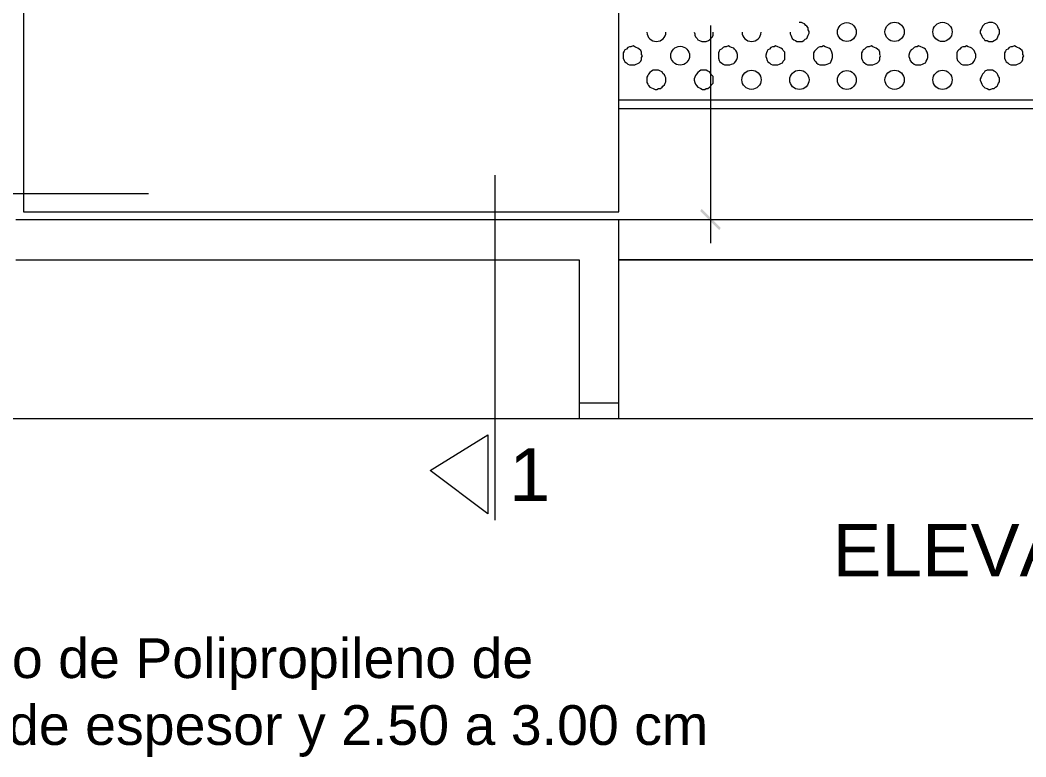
# Model space of a CAD drawing. Header units: inches. Extents: x 0.21 to 4.55, y 0.23 to 3.12.
# Drawn here: x 2.975 to 3.608, y 1.856 to 2.32 of the extents above; entities that cross this region are included whole.
import ezdxf

# ---------------------------------------------------------------- set-up
doc = ezdxf.new("R2010")
doc.units = ezdxf.units.IN
doc.header["$MEASUREMENT"] = 0
for name, color, linetype in [('PDF_0', 7, 'Continuous'), ('PDF_MESA', 7, 'Continuous'), ('PDF_PROYECCION 2', 7, 'Continuous'), ('PDF_TEXTO', 7, 'Continuous')]:
    doc.layers.add(name, color=color, linetype=linetype)
doc.styles.add('PDF Arial', font='arial.ttf')

msp = doc.modelspace()

# ---------------------------------------------------------------- linework, layer by layer
at = {"layer": 'PDF_0', "lineweight": 5}
for points in [[(2.97734, 2.69868), (2.97734, 2.19929), (3.35176, 2.19929), (3.35176, 2.69868)], [(3.40969, 2.17966), (3.40969, 2.31659)], [(3.27372, 2.22227), (3.27372, 2.00537)], [(2.97255, 2.1945), (4.12119, 2.1945)], [(3.35176, 2.06905), (3.35176, 2.16912), (3.35176, 2.1945)], [(3.38432, 2.1945), (3.41927, 2.1945)], [(2.97255, 2.16912), (3.32686, 2.16912), (3.32686, 2.06905)], [(3.32686, 2.07911), (3.35176, 2.07911)], [(3.03001, 2.06905), (0.43874, 2.06905)], [(4.23036, 2.06905), (2.89642, 2.06905)]]:
    msp.add_lwpolyline(points, dxfattribs=at)
for points in [[(4.12119, 2.16912), (3.35176, 2.16912)], [(3.26941, 2.059), (3.26941, 2.0092), (3.23302, 2.0365)]]:
    msp.add_lwpolyline(points, close=True, dxfattribs=at)
at = {"layer": 'PDF_0', "transparency": 33554559}
for points in [[(3.40395, 2.2012), (3.40299, 2.19977), (3.41592, 2.18923)], [(3.40299, 2.19977), (3.41592, 2.18923), (3.41496, 2.1878)]]:
    msp.add_solid(points, dxfattribs=at)
at = {"layer": 'PDF_MESA', "lineweight": 5}
msp.add_lwpolyline([(2.68814, 2.21078), (3.05586, 2.21078)], dxfattribs=at)
at = {"layer": 'PDF_PROYECCION 2', "lineweight": 5}
for points in [[(3.45949, 2.31228), (3.45949, 2.31133), (3.45997, 2.31037), (3.46045, 2.30941), (3.46093, 2.30845), (3.46188, 2.3075), (3.46284, 2.30702), (3.4638, 2.30654), (3.46476, 2.30654), (3.46619, 2.30654), (3.46715, 2.30654), (3.46811, 2.30702), (3.46907, 2.30798), (3.47002, 2.30845), (3.4705, 2.30941), (3.47098, 2.31037), (3.47146, 2.31181), (3.47146, 2.31276), (3.47098, 2.31372), (3.47098, 2.31516), (3.47002, 2.31612), (3.46954, 2.31659), (3.46859, 2.31755), (3.46763, 2.31803), (3.46667, 2.31851), (3.46524, 2.31851)], [(3.39916, 2.31228), (3.39964, 2.31133), (3.39964, 2.31037), (3.40012, 2.30941), (3.40108, 2.30845), (3.40155, 2.3075), (3.40251, 2.30702), (3.40395, 2.30654), (3.40491, 2.30654), (3.40586, 2.30654), (3.40682, 2.30654), (3.40826, 2.30702), (3.40874, 2.3075), (3.40969, 2.30845), (3.41065, 2.30941), (3.41113, 2.31037), (3.41113, 2.31133), (3.41113, 2.31228)], [(3.35176, 2.26967), (4.12119, 2.26967)], [(3.35176, 2.2644), (4.12119, 2.2644)]]:
    msp.add_lwpolyline(points, dxfattribs=at)
for points in [[(3.59116, 2.31228), (3.59116, 2.31372), (3.59068, 2.31468), (3.5902, 2.31564), (3.58972, 2.31659), (3.58877, 2.31755), (3.58781, 2.31803), (3.58685, 2.31851), (3.58541, 2.31851), (3.58446, 2.31851), (3.5835, 2.31803), (3.58206, 2.31755), (3.58158, 2.31707), (3.58063, 2.31612), (3.58015, 2.31516), (3.57967, 2.3142), (3.57919, 2.31324), (3.57919, 2.31181), (3.57967, 2.31085), (3.58015, 2.30989), (3.58063, 2.30893), (3.58158, 2.30798), (3.58206, 2.30702), (3.5835, 2.30702), (3.58446, 2.30654), (3.58541, 2.30654), (3.58685, 2.30654), (3.58781, 2.30702), (3.58877, 2.3075), (3.58972, 2.30845), (3.5902, 2.30941), (3.59068, 2.31037), (3.59116, 2.31133)], [(3.3666, 2.29744), (3.36612, 2.2984), (3.36612, 2.29984), (3.36564, 2.30079), (3.36469, 2.30175), (3.36373, 2.30223), (3.36277, 2.30271), (3.36181, 2.30319), (3.36086, 2.30367), (3.35942, 2.30319), (3.35846, 2.30319), (3.35751, 2.30271), (3.35655, 2.30175), (3.35559, 2.30127), (3.35511, 2.30031), (3.35463, 2.29936), (3.35463, 2.29792), (3.35463, 2.29696), (3.35463, 2.29601), (3.35511, 2.29457), (3.35559, 2.29361), (3.35655, 2.29313), (3.35751, 2.29218), (3.35846, 2.2917), (3.35942, 2.2917), (3.36086, 2.2917), (3.36181, 2.2917), (3.36277, 2.29218), (3.36373, 2.29265), (3.36469, 2.29313), (3.36564, 2.29409), (3.36612, 2.29505), (3.36612, 2.29648)], [(3.42645, 2.29744), (3.42645, 2.2984), (3.42597, 2.29984), (3.42549, 2.30079), (3.42454, 2.30175), (3.42406, 2.30223), (3.42262, 2.30271), (3.42166, 2.30319), (3.42071, 2.30367), (3.41927, 2.30319), (3.41831, 2.30319), (3.41736, 2.30271), (3.4164, 2.30175), (3.41544, 2.30127), (3.41496, 2.30031), (3.41448, 2.29936), (3.41448, 2.29792), (3.41448, 2.29696), (3.41448, 2.29601), (3.41496, 2.29457), (3.41544, 2.29361), (3.4164, 2.29313), (3.41736, 2.29218), (3.41831, 2.2917), (3.41927, 2.2917), (3.42071, 2.2917), (3.42166, 2.2917), (3.42262, 2.29218), (3.42406, 2.29265), (3.42454, 2.29313), (3.42549, 2.29409), (3.42597, 2.29505), (3.42645, 2.29648)], [(3.45614, 2.29744), (3.45614, 2.2984), (3.45614, 2.29984), (3.45518, 2.30079), (3.4547, 2.30175), (3.45374, 2.30223), (3.45279, 2.30271), (3.45183, 2.30319), (3.45039, 2.30367), (3.44943, 2.30319), (3.44848, 2.30319), (3.44752, 2.30271), (3.44656, 2.30175), (3.4456, 2.30127), (3.44513, 2.30031), (3.44465, 2.29936), (3.44417, 2.29792), (3.44417, 2.29696), (3.44465, 2.29601), (3.44513, 2.29457), (3.4456, 2.29361), (3.44656, 2.29313), (3.44752, 2.29218), (3.44848, 2.2917), (3.44943, 2.2917), (3.45039, 2.2917), (3.45183, 2.2917), (3.45279, 2.29218), (3.45374, 2.29265), (3.4547, 2.29313), (3.45518, 2.29409), (3.45614, 2.29505), (3.45614, 2.29648)], [(3.4863, 2.29744), (3.4863, 2.2984), (3.48582, 2.29984), (3.48534, 2.30079), (3.48487, 2.30175), (3.48391, 2.30223), (3.48295, 2.30271), (3.48151, 2.30319), (3.48056, 2.30367), (3.4796, 2.30319), (3.47816, 2.30319), (3.47721, 2.30271), (3.47625, 2.30175), (3.47577, 2.30127), (3.47481, 2.30031), (3.47433, 2.29936), (3.47433, 2.29792), (3.47433, 2.29696), (3.47433, 2.29601), (3.47481, 2.29457), (3.47577, 2.29361), (3.47625, 2.29313), (3.47721, 2.29218), (3.47816, 2.2917), (3.4796, 2.2917), (3.48056, 2.2917), (3.48151, 2.2917), (3.48295, 2.29218), (3.48391, 2.29265), (3.48487, 2.29313), (3.48534, 2.29409), (3.48582, 2.29505), (3.4863, 2.29648)], [(3.51647, 2.29744), (3.51599, 2.2984), (3.51599, 2.29984), (3.51551, 2.30079), (3.51455, 2.30175), (3.51359, 2.30223), (3.51264, 2.30271), (3.51168, 2.30319), (3.51072, 2.30367), (3.50928, 2.30319), (3.50833, 2.30319), (3.50737, 2.30271), (3.50641, 2.30175), (3.50545, 2.30127), (3.50498, 2.30031), (3.5045, 2.29936), (3.5045, 2.29792), (3.5045, 2.29696), (3.5045, 2.29601), (3.50498, 2.29457), (3.50545, 2.29361), (3.50641, 2.29313), (3.50737, 2.29218), (3.50833, 2.2917), (3.50928, 2.2917), (3.51072, 2.2917), (3.51168, 2.2917), (3.51264, 2.29218), (3.51359, 2.29265), (3.51455, 2.29313), (3.51551, 2.29409), (3.51599, 2.29505), (3.51599, 2.29648)], [(3.54615, 2.29744), (3.54615, 2.2984), (3.54567, 2.29984), (3.54519, 2.30079), (3.54472, 2.30175), (3.54376, 2.30223), (3.5428, 2.30271), (3.54184, 2.30319), (3.54041, 2.30367), (3.53945, 2.30319), (3.53849, 2.30319), (3.53753, 2.30271), (3.53658, 2.30175), (3.53562, 2.30127), (3.53514, 2.30031), (3.53466, 2.29936), (3.53418, 2.29792), (3.53418, 2.29696), (3.53466, 2.29601), (3.53514, 2.29457), (3.53562, 2.29361), (3.53658, 2.29313), (3.53753, 2.29218), (3.53849, 2.2917), (3.53945, 2.2917), (3.54041, 2.2917), (3.54184, 2.2917), (3.5428, 2.29218), (3.54376, 2.29265), (3.54472, 2.29313), (3.54519, 2.29409), (3.54567, 2.29505), (3.54615, 2.29648)], [(3.57632, 2.29744), (3.57632, 2.2984), (3.57584, 2.29984), (3.57536, 2.30079), (3.5744, 2.30175), (3.57392, 2.30223), (3.57297, 2.30271), (3.57153, 2.30319), (3.57057, 2.30367), (3.56961, 2.30319), (3.56818, 2.30319), (3.56722, 2.30271), (3.56626, 2.30175), (3.56578, 2.30127), (3.56483, 2.30031), (3.56435, 2.29936), (3.56435, 2.29792), (3.56435, 2.29696), (3.56435, 2.29601), (3.56483, 2.29457), (3.56578, 2.29361), (3.56626, 2.29313), (3.56722, 2.29218), (3.56818, 2.2917), (3.56961, 2.2917), (3.57057, 2.2917), (3.57153, 2.2917), (3.57297, 2.29218), (3.57392, 2.29265), (3.5744, 2.29313), (3.57536, 2.29409), (3.57584, 2.29505), (3.57632, 2.29648)], [(3.60648, 2.29744), (3.606, 2.2984), (3.606, 2.29984), (3.60552, 2.30079), (3.60457, 2.30175), (3.60361, 2.30223), (3.60265, 2.30271), (3.60169, 2.30319), (3.60074, 2.30367), (3.5993, 2.30319), (3.59834, 2.30319), (3.59738, 2.30271), (3.59643, 2.30175), (3.59547, 2.30127), (3.59499, 2.30031), (3.59451, 2.29936), (3.59451, 2.29792), (3.59451, 2.29696), (3.59451, 2.29601), (3.59499, 2.29457), (3.59547, 2.29361), (3.59643, 2.29313), (3.59738, 2.29218), (3.59834, 2.2917), (3.5993, 2.2917), (3.60074, 2.2917), (3.60169, 2.2917), (3.60265, 2.29218), (3.60361, 2.29265), (3.60457, 2.29313), (3.60552, 2.29409), (3.606, 2.29505), (3.606, 2.29648)], [(3.38145, 2.2826), (3.38145, 2.28356), (3.38097, 2.28451), (3.38049, 2.28547), (3.37953, 2.28643), (3.37905, 2.28739), (3.37809, 2.28787), (3.37666, 2.28834), (3.3757, 2.28834), (3.37474, 2.28834), (3.37331, 2.28834), (3.37235, 2.28787), (3.37139, 2.28691), (3.37043, 2.28595), (3.36995, 2.28499), (3.36948, 2.28404), (3.36948, 2.28308), (3.36948, 2.28212), (3.36948, 2.28068), (3.36995, 2.27973), (3.37043, 2.27877), (3.37139, 2.27781), (3.37235, 2.27733), (3.37331, 2.27685), (3.37474, 2.27637), (3.3757, 2.27637), (3.37666, 2.27685), (3.37809, 2.27685), (3.37905, 2.27781), (3.37953, 2.27829), (3.38049, 2.27925), (3.38097, 2.28021), (3.38145, 2.28116)], [(3.41113, 2.2826), (3.41113, 2.28356), (3.41113, 2.28451), (3.41017, 2.28547), (3.40969, 2.28643), (3.40874, 2.28739), (3.40778, 2.28787), (3.40682, 2.28834), (3.40586, 2.28834), (3.40443, 2.28834), (3.40347, 2.28834), (3.40251, 2.28787), (3.40155, 2.28691), (3.4006, 2.28595), (3.40012, 2.28499), (3.39964, 2.28404), (3.39916, 2.28308), (3.39916, 2.28212), (3.39964, 2.28068), (3.40012, 2.27973), (3.4006, 2.27877), (3.40155, 2.27781), (3.40251, 2.27733), (3.40347, 2.27685), (3.40443, 2.27637), (3.40586, 2.27637), (3.40682, 2.27685), (3.40778, 2.27685), (3.40874, 2.27781), (3.40969, 2.27829), (3.41017, 2.27925), (3.41113, 2.28021), (3.41113, 2.28116)], [(3.59116, 2.2826), (3.59116, 2.28356), (3.59068, 2.28451), (3.5902, 2.28547), (3.58972, 2.28643), (3.58877, 2.28739), (3.58781, 2.28787), (3.58685, 2.28834), (3.58541, 2.28834), (3.58446, 2.28834), (3.5835, 2.28834), (3.58206, 2.28787), (3.58158, 2.28691), (3.58063, 2.28595), (3.58015, 2.28499), (3.57967, 2.28404), (3.57919, 2.28308), (3.57919, 2.28212), (3.57967, 2.28068), (3.58015, 2.27973), (3.58063, 2.27877), (3.58158, 2.27781), (3.58206, 2.27733), (3.5835, 2.27685), (3.58446, 2.27637), (3.58541, 2.27637), (3.58685, 2.27685), (3.58781, 2.27685), (3.58877, 2.27781), (3.58972, 2.27829), (3.5902, 2.27925), (3.59068, 2.28021), (3.59116, 2.28116)]]:
    msp.add_lwpolyline(points, close=True, dxfattribs=at)
for centre, radius in [((3.49522, 2.31241), 0.00592), ((3.52527, 2.31255), 0.00605), ((3.52527, 2.31255), 0.00605), ((3.55541, 2.3125), 0.00607), ((3.39038, 2.29755), 0.00591), ((3.43525, 2.28238), 0.00605), ((3.4654, 2.28234), 0.00607), ((3.49523, 2.28225), 0.00593), ((3.52527, 2.28238), 0.00605), ((3.52527, 2.28238), 0.00605), ((3.55541, 2.28234), 0.00607)]:
    msp.add_circle(centre, radius, dxfattribs=at)
for centre in [(3.37546, 2.31248), (3.43531, 2.31248)]:
    msp.add_arc(centre, 0.00599, 181.90915, 358.09085, dxfattribs=at)

# ---------------------------------------------------------------- texts
at = {"layer": 'PDF_TEXTO', "attachment_point": 7, "style": 'PDF Arial'}
for s, insert, char_height in [('1', (3.28281, 2.01734), 0.03318), ('ELEVACION INTERNA', (3.4863, 1.96938), 0.0329149), ('Tablero de Polipropileno de', (2.87104, 1.89837), 0.0249902), ('5 mm de espesor y 2.50 a 3.00 cm', (2.87057, 1.8563), 0.0249902)]:
    msp.add_mtext(s, dxfattribs=dict(at, insert=insert, char_height=char_height))

doc.saveas('drawing.dxf')
